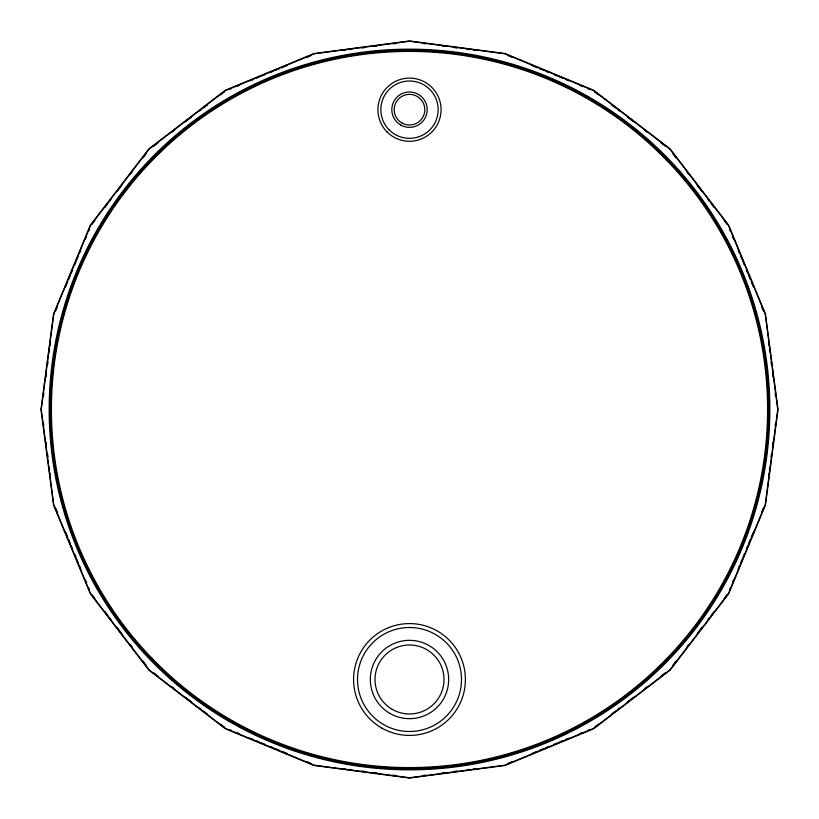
<?xml version="1.0" encoding="UTF-8"?>
<svg xmlns="http://www.w3.org/2000/svg" width="819" height="819" viewBox="0 0 819 819"><rect width="100%" height="100%" fill="white"/><g stroke="black" fill="none" stroke-linecap="round" stroke-linejoin="round"><path stroke-width="1.23" d="M43.52 395.72L43.847 393.212M45.997 376.935L46.325 374.426M47.645 364.414L47.973 361.906M49.294 351.883L49.621 349.375M50.123 345.618L50.45 343.12M768.55 475.88L768.877 473.382M769.379 469.625L769.706 467.117M771.027 457.094L771.355 454.586M772.675 444.574L773.003 442.065M775.153 425.788L775.48 423.28M55.692 310.81L57.146 307.309M65.356 287.459L67.772 281.623M68.745 279.289L70.199 275.788M71.161 273.454L72.615 269.953M74.549 265.284L75.993 261.783M76.966 259.449L78.409 255.948M79.382 253.614L80.835 250.112M85.186 239.609L86.63 236.107M88.565 231.439L89.537 229.105M729.463 589.895L730.435 587.561M732.37 582.893L733.814 579.391M738.165 568.888L739.618 565.386M740.591 563.052L742.034 559.551M743.007 557.217L744.451 553.716M746.385 549.047L747.839 545.546M748.801 543.212L750.255 539.711M751.228 537.377L753.644 531.541M761.854 511.691L763.308 508.189M91.748 224.601L94.83 220.598M104.822 207.565L107.903 203.552M109.439 201.546L110.975 199.549M117.127 191.523L121.744 185.514M130.201 174.488L132.514 171.478M142.506 158.456L146.355 153.44M672.645 665.56L676.494 660.544M686.486 647.522L688.799 644.512M697.256 633.486L701.873 627.477M708.025 619.451L709.561 617.454M711.097 615.448L714.178 611.435M724.17 598.402L727.252 594.399M153.44 146.355L158.456 142.506M171.478 132.514L174.488 130.201M185.514 121.744L191.523 117.127M199.549 110.975L201.546 109.439M203.552 107.903L207.565 104.822M220.598 94.83L224.601 91.748M594.399 727.252L598.402 724.17M611.435 714.178L615.448 711.097M617.454 709.561L619.451 708.025M627.477 701.873L633.486 697.256M644.512 688.799L647.522 686.486M660.544 676.494L665.56 672.645M229.105 89.537L231.439 88.565M236.107 86.63L239.609 85.186M250.112 80.835L253.614 79.382M255.948 78.409L259.449 76.966M261.783 75.993L265.284 74.549M269.953 72.615L273.454 71.161M275.788 70.199L279.289 68.745M281.623 67.772L287.459 65.356M307.309 57.146L310.81 55.692M508.189 763.308L511.691 761.854M531.541 753.644L537.377 751.228M539.711 750.255L543.212 748.801M545.546 747.839L549.047 746.385M553.716 744.451L557.217 743.007M559.551 742.034L563.052 740.591M565.386 739.618L568.888 738.165M579.391 733.814L582.893 732.37M587.561 730.435L589.895 729.463M343.12 50.45L345.618 50.123M349.375 49.621L351.883 49.294M361.906 47.973L364.414 47.645M374.426 46.325L376.935 45.997M393.212 43.847L395.72 43.52M423.28 775.48L425.788 775.153M442.065 773.003L444.574 772.675M454.586 771.355L457.094 771.027M467.117 769.706L469.625 769.379M473.382 768.877L475.88 768.55M423.28 43.52L425.788 43.847M442.065 45.997L444.574 46.325M454.586 47.645L457.094 47.973M467.117 49.294L469.625 49.621M473.382 50.123L475.88 50.45M343.12 768.55L345.618 768.877M349.375 769.379L351.883 769.706M361.906 771.027L364.414 771.355M374.426 772.675L376.935 773.003M393.212 775.153L395.72 775.48M508.189 55.692L511.691 57.146M531.541 65.356L537.377 67.772M539.711 68.745L543.212 70.199M545.546 71.161L549.047 72.615M553.716 74.549L557.217 75.993M559.551 76.966L563.052 78.409M565.386 79.382L568.888 80.835M579.391 85.186L582.893 86.63M587.561 88.565L589.895 89.537M229.105 729.463L231.439 730.435M236.107 732.37L239.609 733.814M250.112 738.165L253.614 739.618M255.948 740.591L259.449 742.034M261.783 743.007L265.284 744.451M269.953 746.385L273.454 747.839M275.788 748.801L279.289 750.255M281.623 751.228L287.459 753.644M307.309 761.854L310.81 763.308M594.399 91.748L598.402 94.83M611.435 104.822L615.448 107.903M617.454 109.439L619.451 110.975M627.477 117.127L633.486 121.744M644.512 130.201L647.522 132.514M660.544 142.506L665.56 146.355M153.44 672.645L158.456 676.494M171.478 686.486L174.488 688.799M185.514 697.256L191.523 701.873M199.549 708.025L201.546 709.561M203.552 711.097L207.565 714.178M220.598 724.17L224.601 727.252M672.645 153.44L676.494 158.456M686.486 171.478L688.799 174.488M697.256 185.514L701.873 191.523M708.025 199.549L709.561 201.546M711.097 203.552L714.178 207.565M724.17 220.598L727.252 224.601M91.748 594.399L94.83 598.402M104.822 611.435L107.903 615.448M109.439 617.454L110.975 619.451M117.127 627.477L121.744 633.486M130.201 644.512L132.514 647.522M142.506 660.544L146.355 665.56M729.463 229.105L730.435 231.439M732.37 236.107L733.814 239.609M738.165 250.112L739.618 253.614M740.591 255.948L742.034 259.449M743.007 261.783L744.451 265.284M746.385 269.953L747.839 273.454M748.801 275.788L750.255 279.289M751.228 281.623L753.644 287.459M761.854 307.309L763.308 310.81M55.692 508.189L57.146 511.691M65.356 531.541L67.772 537.377M68.745 539.711L70.199 543.212M71.161 545.546L72.615 549.047M74.549 553.716L75.993 557.217M76.966 559.551L78.409 563.052M79.382 565.386L80.835 568.888M85.186 579.391L86.63 582.893M88.565 587.561L89.537 589.895M768.55 343.12L768.877 345.618M769.379 349.375L769.706 351.883M771.027 361.906L771.355 364.414M772.675 374.426L773.003 376.935M775.153 393.212L775.48 395.72M43.52 423.28L43.847 425.788M45.997 442.065L46.325 444.574M47.645 454.586L47.973 457.094M49.294 467.117L49.621 469.625M50.123 473.382L50.45 475.88M53.511 314.117L40.95 409.5L53.511 504.883L90.325 593.775L148.894 670.106L225.225 728.675L314.117 765.489L409.5 778.05L504.883 765.489L593.775 728.675L670.106 670.106L728.675 593.775L765.489 504.883L778.05 409.5L765.489 314.117L728.675 225.225L670.106 148.894L593.775 90.325L504.883 53.511L409.5 40.95L314.117 53.511L225.225 90.325L148.894 148.894L90.325 225.225L53.511 314.117M53.808 314.189L41.267 409.5L53.808 504.811L90.602 593.621L149.119 669.881L225.379 728.398L314.189 765.192L409.5 777.733L504.811 765.192L593.621 728.398L669.881 669.881L728.398 593.621L765.192 504.811L777.733 409.5L765.192 314.189L728.398 225.379L669.881 149.119L593.621 90.602L504.811 53.808L409.5 41.267L314.189 53.808L225.379 90.602L149.119 149.119L90.602 225.379L53.808 314.189M389.916 713.421A39.169 39.169 0 0 0 448.669 679.504A39.169 39.169 0 0 0 389.916 645.577A39.169 39.169 0 0 0 389.916 713.421M400.655 125A17.69 17.69 0 0 0 427.19 109.685A17.69 17.69 0 0 0 400.655 94.359A17.69 17.69 0 0 0 400.655 125M389.23 129.945A28.665 28.665 0 0 0 437.182 117.097A28.665 28.665 0 0 0 402.078 81.992A28.665 28.665 0 0 0 389.23 129.945M383.507 724.528A51.996 51.996 0 0 0 461.496 679.504A51.996 51.996 0 0 0 383.507 634.469A51.996 51.996 0 0 0 383.507 724.528M155.241 663.759A359.582 359.582 0 0 0 756.828 502.569A359.582 359.582 0 0 0 316.431 62.172A359.582 359.582 0 0 0 155.241 663.759M230.088 720.249A358.824 358.824 0 0 0 768.324 409.5A358.824 358.824 0 0 0 230.088 98.751A358.824 358.824 0 0 0 230.088 720.249M392.25 709.367A34.49 34.49 0 0 0 443.99 679.504A34.49 34.49 0 0 0 392.25 649.631A34.49 34.49 0 0 0 392.25 709.367M229.33 721.559A360.34 360.34 0 0 0 769.84 409.5A360.34 360.34 0 0 0 229.33 97.441A360.34 360.34 0 0 0 229.33 721.559M401.842 122.952A15.315 15.315 0 0 0 424.815 109.685A15.315 15.315 0 0 0 401.842 96.417A15.315 15.315 0 0 0 401.842 122.952M381.541 727.917A55.907 55.907 0 0 0 465.407 679.504A55.907 55.907 0 0 0 381.541 631.08A55.907 55.907 0 0 0 381.541 727.917M387.162 132.013A31.583 31.583 0 0 0 440.008 117.854A31.583 31.583 0 0 0 401.32 79.177A31.583 31.583 0 0 0 387.162 132.013M156.296 662.704A358.087 358.087 0 0 0 755.384 502.18A358.087 358.087 0 0 0 316.82 63.616A358.087 358.087 0 0 0 156.296 662.704"/></g></svg>
